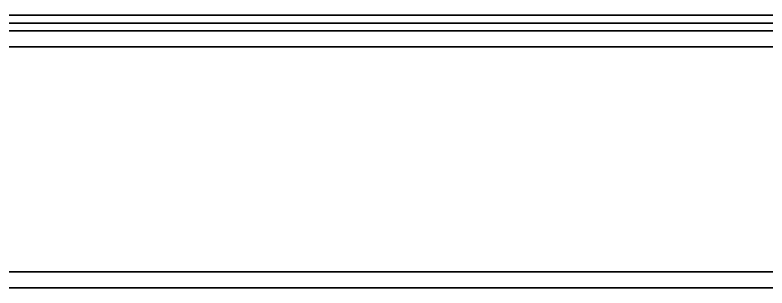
# Model space of a CAD drawing. Header units: millimetres. Extents: x 32496 to 166256, y 3504 to 23939.
# Drawn here: x 92544 to 93051, y 19902 to 20086 of the extents above; entities that cross this region are included whole.
import ezdxf

# ---------------------------------------------------------------- set-up
doc = ezdxf.new("R2010")
doc.units = ezdxf.units.MM
doc.layers.get('0').update_dxf_attribs({"lineweight": 35})

# ---------------------------------------------------------------- blocks, each defined once
blk = doc.blocks.new('8-1250')
at = {"linetype": 'Continuous'}
for p, q in [((3761.37, -34674.01), (-7907.13, -34674.01)), ((3761.37, -34679.48), (-7907.13, -34679.48)), ((3115.87, -34684.6), (-7857.13, -34684.6)), ((3115.87, -34695.54), (-7857.13, -34695.54)), ((4052.87, -34847.03), (-7783.13, -34847.03)), ((4052.87, -34857.98), (-7783.13, -34857.98))]:
    blk.add_line(p, q, dxfattribs=at)

msp = doc.modelspace()

# ---------------------------------------------------------------- block references
at = {"color": 6}
msp.add_blockref('8-1250', (99962.893, 54760.291), dxfattribs=at)

doc.saveas('drawing.dxf')
